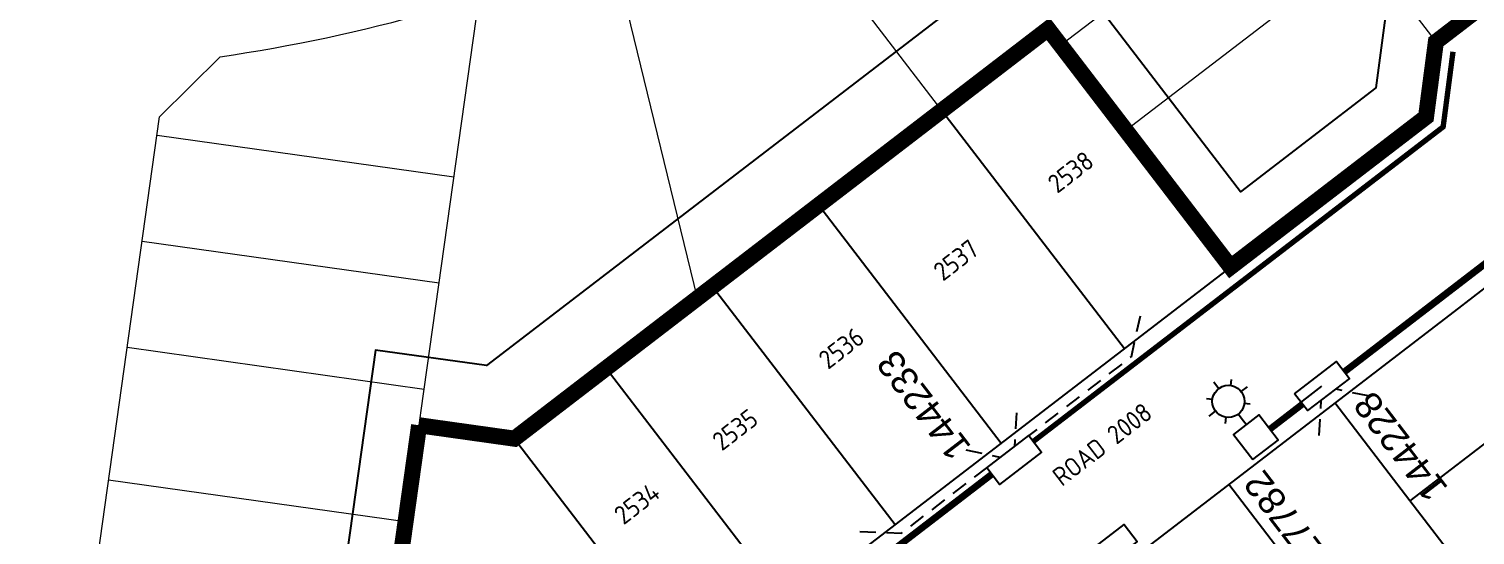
# Model space of a CAD drawing. Extents: x 296374 to 298792, y 6267790 to 6270844.
# Drawn here: x 297912.4 to 298047.5, y 6270022.4 to 6270069.7 of the extents above; entities that cross this region are included whole.
import ezdxf
from ezdxf.enums import TextEntityAlignment as Align

# ---------------------------------------------------------------- set-up
doc = ezdxf.new("R2010")
doc.units = 0
for name, pattern in [('Dash', [5, 3, -2]), ('DASHDOT', [7, 5, -2]), ('DASHED', [0.75, 0.5, -0.25]), ('IE Trench LV', [6.5, 5, -1.5]), ('Trench-Service', [1.5, 1, -0.5])]:
    doc.linetypes.add(name, pattern=pattern)
doc.layers.get('0').update_dxf_attribs({"color": 6})
for name, color, linetype in [('_User_Boundary_Stage25', 252, 'DASHDOT'), ('_User_xref', 6, 'Continuous'), ('Equip_SP_SL_NEW', 2, 'Continuous'), ('Mains_LV_NEW_T84', 2, 'Continuous'), ('Mains_SL_NEW_R6', 2, 'Continuous'), ('Notes', 7, 'Continuous'), ('Services_SP_NEW_UG', 7, 'Trench-Service'), ('SupportsUG_SP_LV_NEW', 2, 'Continuous'), ('SupportsUG_SP_LV_SL_NEW', 2, 'Continuous'), ('Trench_SP_NEW', 2, 'IE Trench LV'), ('X-Masterplan_LotLayout_P2$0$D-LO-Stage 25', 251, 'Continuous'), ('X-Masterplan_LotLayout_P2$0$D-RD-Future_BDY', 251, 'Continuous'), ('X-Masterplan_LotLayout_P2$0$D-RD-Stage25_BDY', 251, 'Continuous'), ('XR-600340-P4-CI-DESIGN (06032016)$0$GN-ANNO-LOT-No.', 251, 'Continuous')]:
    doc.layers.add(name, color=color, linetype=linetype)
doc.layers.add('Viewports', color=6, linetype='Continuous', plot=False)
doc.styles.add('CDD_AN-ISOCP', font='isocp.shx')
doc.styles.add('POLE_LABEL', font='arial.ttf')
doc.styles.add('SL_LABEL', font='arial.ttf')
doc.styles.get("Standard").update_dxf_attribs({"font": 'arial.ttf'})
doc.styles.add('XR-600340-P4-CI-DESIGN (06032016)$0$CDD_AN-ISOCP', font='isocp.shx')
doc.linetypes.add('Cable 4', pattern='A,5.25,-0.1,["o",Standard,S=2,R=0,X=1.2,Y=-0.7],-4', length=9.35)
doc.linetypes.add('Cable New UG', pattern='A,7,-0.25,["x",Standard,S=2,R=0,X=0.2,Y=-0.8],-2.1', length=9.35)

# ---------------------------------------------------------------- blocks, each defined once
blk = doc.blocks.new('XR-600340-P4-CI-DESIGN (06032016)')
at = {"layer": 'XR-600340-P4-CI-DESIGN (06032016)$0$GN-ANNO-LOT-No.', "linetype": 'ByBlock', "char_height": 1.75, "attachment_point": 5, "rotation": 37.4542, "style": 'XR-600340-P4-CI-DESIGN (06032016)$0$CDD_AN-ISOCP'}
for s, insert in [('2538', (298009.71, 6270056.32)), ('2537', (297999, 6270048.1)), ('2536', (297988.29, 6270039.88)), ('2535', (297978.37, 6270032.27)), ('2534', (297969.21, 6270025.39))]:
    blk.add_mtext(s, dxfattribs=dict(at, insert=insert))
blk = doc.blocks.new('X-Masterplan_LotLayout_P2')
at = {"layer": 'X-Masterplan_LotLayout_P2$0$D-LO-Stage 25'}
for p, q in [((298024.64, 6270047.45), (298007.6, 6270069.67)), ((297997.68, 6270062.06), (298014.73, 6270039.84)), ((297986.18, 6270053.23), (298003.22, 6270031.02)), ((297976.26, 6270045.62), (297993.31, 6270023.41)), ((298063.6, 6270042.68), (298041.38, 6270025.64)), ((297966.34, 6270038.01), (297983.39, 6270015.8)), ((298041.38, 6270025.64), (298034.38, 6270034.76)), ((297942.89, 6269990.2), (297948.86, 6270032.68)), ((298039.68, 6270007.32), (298024.47, 6270027.15)), ((298047.47, 6270017.7), (298041.38, 6270025.64))]:
    blk.add_line(p, q, dxfattribs=at)
at = {"layer": 'X-Masterplan_LotLayout_P2$0$D-LO-Stage 25', "flags": 128}
for points in [[(298007.6, 6270069.67), (297957.76, 6270031.43), (297948.86, 6270032.68)], [(297957.76, 6270031.43), (297974.8, 6270009.21)]]:
    blk.add_lwpolyline(points, dxfattribs=at)
at = {"layer": 'X-Masterplan_LotLayout_P2$0$D-RD-Future_BDY', "lineweight": 0}
for p, q in [((298008.77, 6270068.14), (298030.98, 6270085.19)), ((297997.68, 6270062.06), (297981.1, 6270083.67)), ((297974.87, 6270044.55), (297966.91, 6270077.06)), ((298014.86, 6270060.21), (298037.07, 6270077.25)), ((297949.05, 6270034.05), (297954.47, 6270072.59)), ((297952.11, 6270055.84), (297924.39, 6270059.73)), ((297952.11, 6270055.84), (297924.39, 6270059.73)), ((297950.72, 6270045.94), (297922.99, 6270049.83)), ((297949.33, 6270036.03), (297921.6, 6270039.93)), ((297948.86, 6270032.68), (297949.05, 6270034.05)), ((297947.59, 6270023.66), (297919.86, 6270027.55))]:
    blk.add_line(p, q, dxfattribs=at)
at = {"layer": 'X-Masterplan_LotLayout_P2$0$D-RD-Future_BDY', "lineweight": 0, "flags": 128}
blk.add_lwpolyline([(297930.28, 6270067.07, 0.12785), (298003.5, 6270098.04), (298010.63, 6270103.5), (298017.64, 6270102.58), (298043.81, 6270068.46)], format="xyb", dxfattribs=at)
for points in [[(297924.63, 6270061.47), (297930.28, 6270067.07)], [(297914.89, 6269992.16), (297924.63, 6270061.47)]]:
    blk.add_lwpolyline(points, dxfattribs=at)
at = {"layer": 'X-Masterplan_LotLayout_P2$0$D-RD-Stage25_BDY'}
for points in [[(298043.81, 6270068.46), (298043.81, 6270068.46), (298042.89, 6270061.45), (298035.79, 6270056.01), (298024.64, 6270047.45)], [(298024.64, 6270047.45), (297974.8, 6270009.21)]]:
    blk.add_lwpolyline(points, dxfattribs=at)
blk.add_lwpolyline([(297905.88, 6269893.18, 0.131203), (297973.54, 6269921.27), (298084.89, 6270006.71), (298085.82, 6270013.72), (298059.64, 6270047.84), (298052.63, 6270048.76), (298045.53, 6270043.31), (297974.81, 6269989.05, -0.17762), (297916.96, 6269970.97)], format="xyb", dxfattribs=at)
blk = doc.blocks.new('*U85')
for tag, height, flags, p in [('ASSET_NUM', 2.5, 8, (2, 4)), ('STREET_CODE', 0.2, 9, (1.5, 2))]:
    blk.add_attdef(tag, text='', height=height, dxfattribs=dict(flags=flags)).set_placement(p, align=Align.MIDDLE_LEFT)
blk.add_wipeout([(-2.47, 0.99), (2.47, 0.99), (2.47, -0.99), (-2.47, -0.99)])
at = {"lineweight": -3}
blk.add_lwpolyline([(-2.47, 0.99), (2.47, 0.99), (2.47, -0.99), (-2.47, -0.99)], close=True, dxfattribs=at)
for tag, flags, p in [('OWNED_BY', 9, (1.5, 1.8)), ('OPERATED_BY', 9, (1.5, 1.6)), ('MAINTAINED_BY', 9, (1.5, 1.4)), ('STATE', 9, (1.5, 1.2)), ('SUPPORT_TYPE', 9, (1.5, 1)), ('SUBURB', 9, (1.5, 0.2)), ('STREETNAME', 9, (1.5, 0)), ('USAGE', 9, (1.5, 0.8)), ('LEGEND', 9, (1.5, 0.6)), ('PARENT', 9, (1.5, 0.4)), ('Z', 1, (1.5, -0.6)), ('LOCATION', 9, (1.5, -0.2)), ('NOTES', 9, (1.5, -0.4))]:
    blk.add_attdef(tag, text='', height=0.2, dxfattribs=dict(flags=flags)).set_placement(p, align=Align.MIDDLE_LEFT)
blk = doc.blocks.new('SL_LANTERN_NEW')
blk.add_line((0, 0), (0, 0))
for tag, p, flags in [('Z', (0, 0), 1), ('OPERATED_BY', (0, -9.61), 9)]:
    blk.add_attdef(tag, p, '', height=0.2, dxfattribs=dict(flags=flags))
at = {"style": 'SL_LABEL', "flags": 9}
blk.add_attdef('STREET_CODE', text='', height=0.2, dxfattribs=at).set_placement((0, -0.2), align=Align.MIDDLE_LEFT)
for tag, height, flags, p in [('CONSTRUCTED_VOLTAGE', 0.2, 9, (0, -0.4)), ('CONTROL_TYPE', 0.2, 9, (0, -0.6)), ('OPERATING_VOLTAGE', 0.2, 9, (0, -1.4)), ('LANTERN_PURPOSE', 0.2, 9, (0, -0.8)), ('LANTERN_TYPE', 0.2, 9, (0, -1)), ('NO_PHASES', 0.2, 9, (0, -1.2)), ('ORIENTATION', 0.2, 9, (0, -1.6)), ('OWNED_BY', 0.2, 9, (0, -1.8)), ('STATE', 0.2, 9, (0, -2)), ('CEXIST', 0.2, 9, (0, -2.4)), ('CNEW', 0.2, 9, (0, -2.6)), ('CNUMBER', 0.2, 9, (0, -2.8)), ('USAGE', 0.2, 9, (0, -2.2)), ('LNUMBER', 2.5, 8, (1.2, -2.8)), ('CREMOVE', 0.2, 9, (0, -3)), ('CREPLACE', 0.2, 9, (0, -3.2)), ('LKINGHEIGHT', 0.2, 9, (0, -3.4)), ('LBRACKET', 0.2, 9, (0, -3.6)), ('LBRACKETVOCAB', 0.2, 9, (0, -3.8)), ('LCATEGORY', 0.2, 9, (0, -4)), ('LCHARGE1', 0.2, 9, (0, -4.2)), ('LCHARGE1PERCENT', 0.2, 9, (0, -4.4)), ('LCHARGE2', 0.2, 9, (0, -4.6)), ('LCHARGE2PERCENT', 0.2, 9, (0, -4.8)), ('LCHARGE3', 0.2, 9, (0, -5)), ('LCHARGE3PERCENT', 0.2, 9, (0, -5.2)), ('LEXIST', 0.2, 9, (0, -5.4)), ('LLAMP', 0.2, 9, (0, -5.6)), ('LLAMPVOCAB', 0.2, 9, (0, -5.8)), ('LMAST', 0.2, 9, (0, -6)), ('LMASTVOCAB', 0.2, 9, (0, -6.2)), ('LNEW', 0.2, 9, (0, -6.4)), ('LANTNUMBER', 0.2, 9, (0, -6.6)), ('LOUTREACH', 0.2, 9, (0, -7)), ('LOUTREACHVOCAB', 0.2, 9, (0, -7.2)), ('LRATECODE', 0.2, 9, (0, -7.4)), ('LREMOVE', 0.2, 9, (0, -7.6)), ('LREPLACE', 0.2, 9, (0, -7.8)), ('LTYPE', 0.2, 9, (0, -8)), ('LTYPEVOCAB', 0.2, 9, (0, -8.2)), ('SUBURB', 0.2, 9, (0, -8.6)), ('STREETNAME', 0.2, 9, (0, -8.8)), ('LEGEND', 0.2, 9, (0, -8.4)), ('LOCATION', 0.2, 9, (0, -9)), ('NOTES', 0.2, 9, (0, -9.2)), ('MAINTAINED_BY', 0.2, 9, (0, -9.86))]:
    blk.add_attdef(tag, text='', height=height, dxfattribs=dict(flags=flags)).set_placement(p, align=Align.MIDDLE_LEFT)
blk.add_wipeout([(0, 6.47), (1.46, 5.68), (2.25, 4.22), (1.46, 2.76), (0, 1.86), (-1.46, 2.76), (-2.25, 4.22), (-1.46, 5.68)])
for p, q in [((-1.46, 5.68), (-1.06, 5.28)), ((0, 5.72), (0, 6.47)), ((1.46, 5.68), (1.06, 5.28)), ((-2.25, 4.22), (-1.5, 4.22)), ((1.5, 4.22), (2.25, 4.22)), ((-1.46, 2.76), (-1.06, 3.16)), ((0, 0), (0, 2.72)), ((1.46, 2.76), (1.06, 3.16))]:
    blk.add_line(p, q)
blk.add_circle((0, 4.22), 1.5)
blk.add_attdef('ASSET_NUM', text='', height=2.5, dxfattribs=at).set_placement((2, 2), align=Align.MIDDLE_LEFT)
blk = doc.blocks.new('COLUMN_NEW')
for tag, flags, p in [('Z', 1, (1.5, -2.8)), ('NOTES', 9, (1.5, -2.4)), ('LABEL_ALIGNMENT', 9, (1.5, -2.6))]:
    blk.add_attdef(tag, text='', height=0.2, dxfattribs=dict(flags=flags)).set_placement(p, align=Align.MIDDLE_LEFT)
blk.add_wipeout([(-1.485, -1.485), (1.485, -1.485), (1.485, 1.485), (-1.485, 1.485)])
at = {"lineweight": -3}
blk.add_lwpolyline([(-1.485, -1.485), (1.485, -1.485), (1.485, 1.485), (-1.485, 1.485)], close=True, dxfattribs=at)
for tag, height, flags, p in [('ASSET_NUM', 2.5, 8, (2, 2)), ('STREET_CODE', 0.2, 9, (1.5, 0)), ('OWNED_BY', 0.2, 9, (1.5, -0.4)), ('OPERATED_BY', 0.2, 9, (1.5, -0.6)), ('STATE', 0.2, 9, (1.5, -1)), ('COLUMN_TYPE', 0.2, 9, (1.5, -0.2)), ('USAGE', 0.2, 9, (1.5, -1.2)), ('MAINTAINED_BY', 0.2, 9, (1.5, -0.8)), ('LEGEND', 0.2, 9, (1.5, -1.4)), ('SUBURB', 0.2, 9, (1.5, -1.8)), ('STREETNAME', 0.2, 9, (1.5, -2)), ('PARENT', 0.2, 9, (1.5, -1.6)), ('LOCATION', 0.2, 9, (1.5, -2.2))]:
    blk.add_attdef(tag, text='', height=height, dxfattribs=dict(flags=flags)).set_placement(p, align=Align.MIDDLE_LEFT)
at = {"style": 'POLE_LABEL', "flags": 9}
blk.add_attdef('STRUCTURE_PLANT_NUMBER', text='', height=0.2, dxfattribs=at).set_placement((1.5, 0.242), align=Align.MIDDLE_LEFT)

msp = doc.modelspace()

# ---------------------------------------------------------------- linework, layer by layer
at = {"layer": '_User_Boundary_Stage25', "linetype": 'DASHED', "lineweight": -3, "ltscale": 10, "const_width": 1.5, "flags": 128}
msp.add_lwpolyline([(297948.86, 6270032.68), (297942.89, 6269990.2, -0.083685), (297919.19, 6269986.9), (297914.89, 6269992.16), (297914.95, 6269992.58), (297899.11, 6269994.8), (297897.98, 6269986.77), (297845.65, 6269994.12), (297834.52, 6269916, 0.033879), (297832.69, 6269890.5), (297837.81, 6269886.03), (297839.47, 6269870.11), (297838.73, 6269870.04), (297834.37, 6269864.66), (297861.2, 6269606.41), (297889.05, 6269609.32), (297864.2, 6269847.55), (297906.07, 6269851.92, 0.131604), (297994.51, 6269885.77), (298008.97, 6269866.91), (298031.19, 6269883.96), (298030.63, 6269884.69), (298043.46, 6269894.25), (298037.07, 6269902.58), (298059.94, 6269920.13), (298052.33, 6269930.05), (298091.6, 6269960.18), (298101.65, 6269947.09), (298123.86, 6269964.13), (298127.82, 6269958.98), (298140.51, 6269968.72), (298136.56, 6269973.87), (298156.39, 6269989.09), (298146.35, 6270002.18), (298206.46, 6270048.3), (298223.5, 6270026.09), (298241.75, 6270040.09), (298242.67, 6270047.1), (298256.16, 6270057.45), (298230.6, 6270090.76), (298231.53, 6270097.79), (298221.31, 6270111.12), (298219.54, 6270109.77), (298212.53, 6270110.69), (298170.41, 6270165.59), (298158.67, 6270156.58), (298157.74, 6270149.57), (298139.5, 6270135.58), (298122.44, 6270157.78), (298062.36, 6270111.68), (298069.66, 6270102.19), (298079.42, 6270089.48), (298063.52, 6270077.28), (298056.51, 6270078.2), (298043.81, 6270068.46), (298042.89, 6270061.45), (298024.64, 6270047.45), (298007.6, 6270069.67), (297957.76, 6270031.43), (297948.86, 6270032.68)], format="xyb", dxfattribs=at)
at = {"layer": 'Mains_LV_NEW_T84', "linetype": 'Cable New UG', "flags": 128}
for points in [[(298033.17, 6270036.34), (298052.07, 6270050.85), (298060.72, 6270049.71), (298077.34, 6270028.05)], [(298004.45, 6270029.44), (297976.02, 6270007.62)]]:
    msp.add_lwpolyline(points, dxfattribs=at)
at = {"layer": 'Services_SP_NEW_UG', "linetype": 'Dash', "lineweight": -3, "ltscale": 0.5, "flags": 128}
for points in [[(298016.19, 6270042.86), (298015.34, 6270039.05), (298005.79, 6270031.73), (298004.41, 6270029.41)], [(298032.92, 6270031.74), (298033.17, 6270036.34), (298037.68, 6270035.4)], [(297990.01, 6270022.77), (297993.92, 6270022.61), (298001.87, 6270028.72), (298004.41, 6270029.41)]]:
    msp.add_lwpolyline(points, dxfattribs=at)
at = {"layer": 'Services_SP_NEW_UG', "linetype": 'Dash', "lineweight": -3, "ltscale": 0.5, "elevation": 0.03, "flags": 128}
msp.add_lwpolyline([(297999.93, 6270030.38), (298004.43, 6270029.44), (298004.69, 6270034.03)], dxfattribs=at)
at = {"layer": 'Trench_SP_NEW', "linetype": 'IE Trench LV', "lineweight": -3, "flags": 128}
for points in [[(298004.26, 6270029.67, 0.5, 0.5, 0), (298044.49, 6270060.53, 0.5, 0.5, 0), (298045.41, 6270067.54, 0.5, 0.5, 0)], [(298004.26, 6270029.67, 0.5, 0.5, 0), (297975.84, 6270007.86, 0.5, 0.5, 0), (297966.1, 6270000.39, 0.5, 0.5, -0.087468), (297943.4, 6269988.58, 0, 0, 0)]]:
    msp.add_lwpolyline(points, format="xyseb", dxfattribs=at)
at = {"layer": 'Trench_SP_NEW', "linetype": 'IE Trench LV', "lineweight": -3, "const_width": 0.5, "flags": 128}
msp.add_lwpolyline([(298069.2, 6269992.53), (298086.49, 6270005.79), (298087.59, 6270014.2), (298060.56, 6270049.43), (298052.16, 6270050.54), (298044.5, 6270044.66), (298027.16, 6270031.36)], dxfattribs=at)

# ---------------------------------------------------------------- block references
at = {"layer": '_User_xref', "color": 6}
msp.add_blockref('X-Masterplan_LotLayout_P2', (0, 0), dxfattribs=at)
at = {"layer": '_User_xref', "color": 6, "lineweight": -3}
msp.add_blockref('XR-600340-P4-CI-DESIGN (06032016)', (0, 0), dxfattribs=at)

# ---------------------------------------------------------------- next in the draw order: block references
at = {"layer": 'Equip_SP_SL_NEW', "linetype": 'Cable New UG', "lineweight": -3, "rotation": 37.49722231839355}
msp.add_blockref('SL_LANTERN_NEW', (298027, 6270031.56, 0), dxfattribs=at)

# ---------------------------------------------------------------- next in the draw order: linework, layer by layer
at = {"layer": 'Viewports', "lineweight": -3, "flags": 128}
msp.add_lwpolyline([(298215.24, 6270115.38), (298171.33, 6270172.6), (298153.98, 6270159.29), (298153.06, 6270152.28), (298140.42, 6270142.58), (298122.13, 6270166.39), (298054.11, 6270114.2), (298065.7, 6270099.14), (298072.41, 6270090.4), (298062.12, 6270082.51), (298055.11, 6270083.43), (298039.13, 6270071.17), (298038.2, 6270064.16), (298025.57, 6270054.46), (298007.31, 6270078.26), (297955.16, 6270038.25), (297944.8, 6270039.7), (297938.39, 6269994.1, -0.063513), (297921.59, 6269991.87), (297920.15, 6269993.63), (297920.6, 6269996.83), (297894.85, 6270000.45)], format="xyb", dxfattribs=at)

# ---------------------------------------------------------------- next in the draw order: block references
at = {"layer": 'SupportsUG_SP_LV_NEW', "lineweight": -3, "extrusion": (1.9461e-09, -2.53646e-09, 1)}
ref = msp.add_blockref('*U85', (298004.43, 6270029.44, 0.02), dxfattribs=dict(at, rotation=37.49722231136188))
ref.add_attrib('ASSET_NUM', '144233', dxfattribs={"layer": '0', "height": 2.5, "rotation": 127.4972}).set_placement((297999.51, 6270029.9, 0.02), align=Align.MIDDLE_LEFT)
ref = msp.add_blockref('*U85', (298033.17, 6270036.34, -0.02), dxfattribs=dict(at, rotation=37.49722231136188))
ref.add_attrib('ASSET_NUM', '144228', dxfattribs={"layer": '0', "height": 2.5, "rotation": 127.4972}).set_placement((298044.05, 6270026.05, -0.02), align=Align.MIDDLE_LEFT)
ref = msp.add_blockref('*U85', (298013.34, 6270021.12, -0.02), dxfattribs=dict(at, rotation=37.49722231136188))
ref.add_attrib('ASSET_NUM', '144227', dxfattribs={"layer": '0', "height": 2.5, "rotation": 127.4972}).set_placement((298024.69, 6270010.26, -0.02), align=Align.MIDDLE_LEFT)

# ---------------------------------------------------------------- next in the draw order: linework, layer by layer
at = {"layer": 'Mains_SL_NEW_R6', "linetype": 'Cable 4', "elevation": 0, "flags": 128}
msp.add_lwpolyline([(298027, 6270031.56), (298033.17, 6270036.34)], dxfattribs=at)

# ---------------------------------------------------------------- next in the draw order: texts
at = {"layer": 'Notes', "insert": (298007.82, 6270028.3), "char_height": 1.75, "width": 11.13, "attachment_point": 1, "rotation": 37.4972, "style": 'CDD_AN-ISOCP', "bg_fill": 3, "box_fill_scale": 1.2, "bg_fill_color": 256, "bg_fill_transparency": 0}
msp.add_mtext('ROAD 2008', dxfattribs=at)

# ---------------------------------------------------------------- next in the draw order: block references
at = {"layer": 'SupportsUG_SP_LV_SL_NEW', "lineweight": -3, "extrusion": (1.39998e-09, -2.95548e-09, 1)}
ref = msp.add_blockref('COLUMN_NEW', (298027, 6270031.56, -0.02), dxfattribs=dict(at, rotation=37.49722231939722))
ref.add_attrib('ASSET_NUM', '927782', dxfattribs={"layer": '0', "height": 2.5, "rotation": 127.4972}).set_placement((298033.8, 6270018.69, -0.02), align=Align.MIDDLE_LEFT)

doc.saveas('drawing.dxf')
